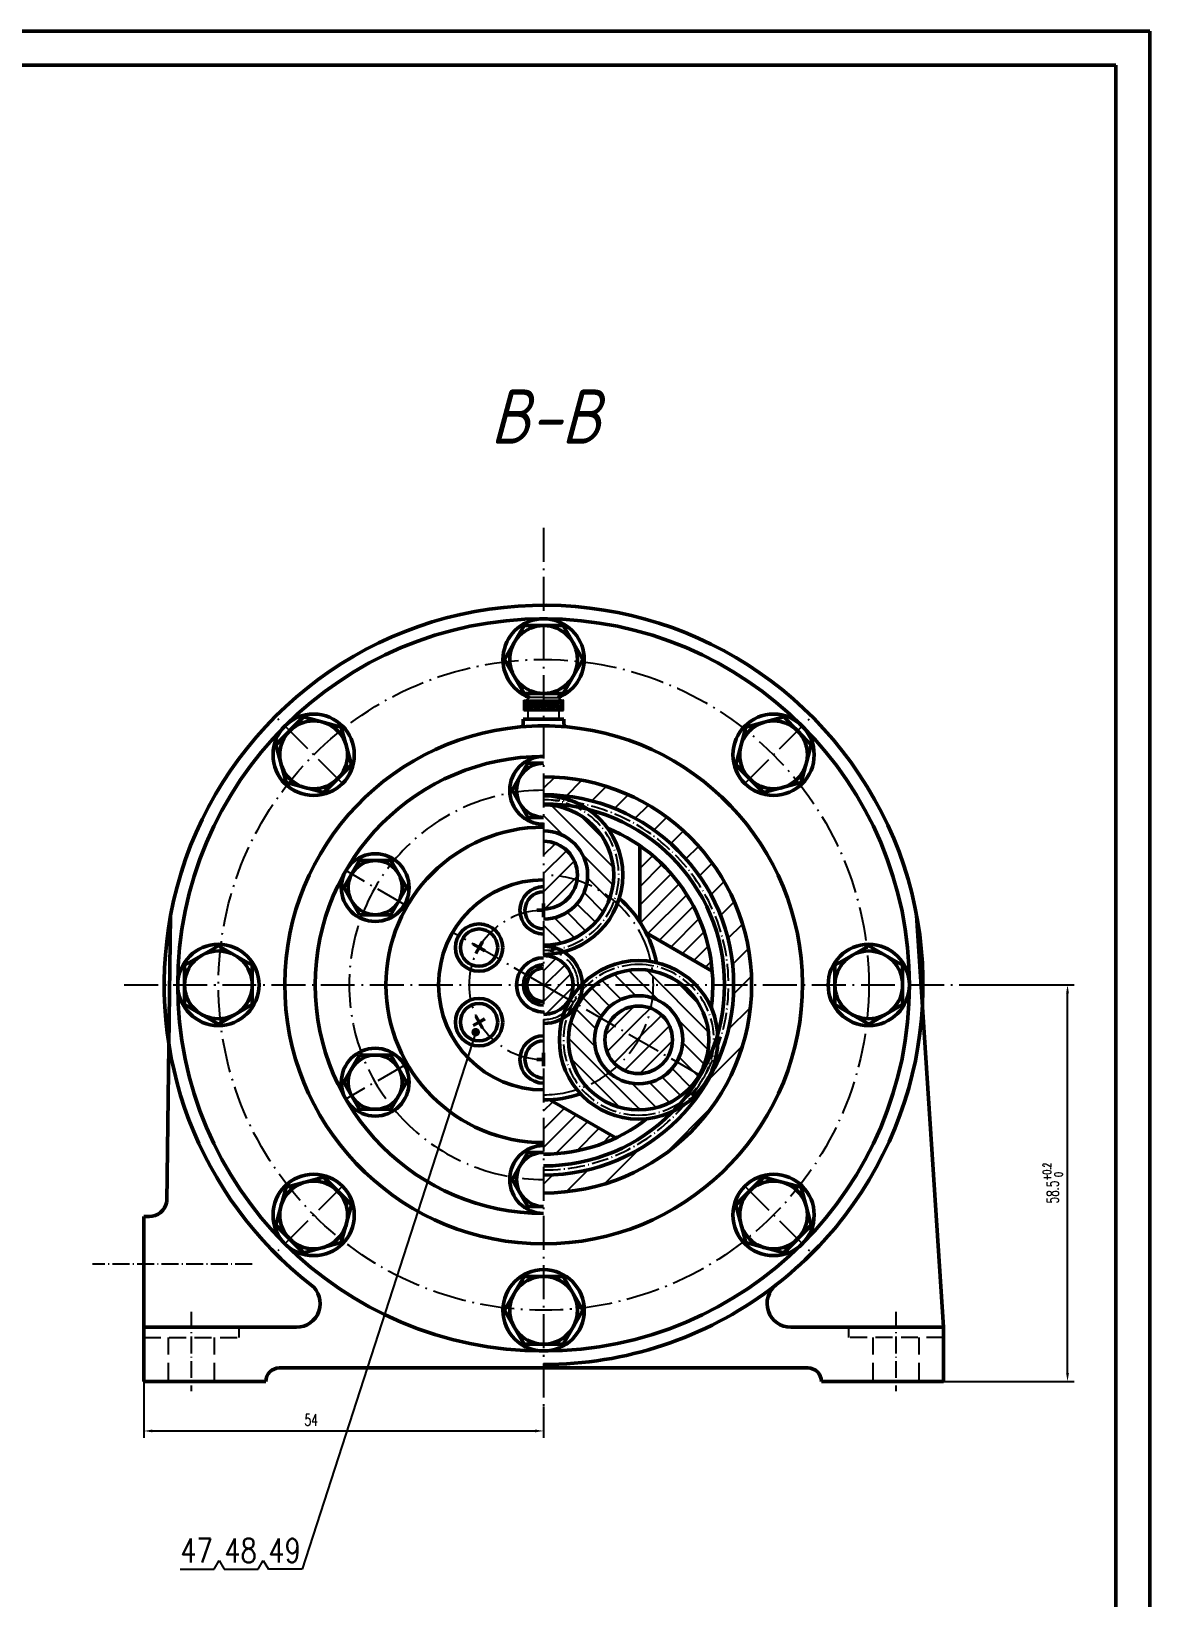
# Model space of a CAD drawing. Header units: millimetres. Extents: x -4145 to -2956, y -84 to 757.
# Drawn here: x -3286 to -2955.8, y 294.8 to 756.8 of the extents above; entities that cross this region are included whole.
import ezdxf
from ezdxf.enums import TextEntityAlignment as Align

# ---------------------------------------------------------------- set-up
doc = ezdxf.new("R2010")
doc.units = ezdxf.units.MM
doc.header["$LTSCALE"] = 10
doc.linetypes.add('CENTER', pattern=[1.45, 1, -0.2, 0.05, -0.2])
doc.linetypes.add('DASHED', pattern=[0.75, 0.5, -0.25])
doc.layers.add('1轮廓实线层', color=7, linetype='Continuous', lineweight=50)
for name, color, linetype in [('3中心线层', 7, 'CENTER'), ('4虚线层', 7, 'DASHED'), ('5剖面线层', 7, 'Continuous'), ('6文字层', 7, 'Continuous'), ('7标注层', 7, 'Continuous')]:
    doc.layers.add(name, color=color, linetype=linetype)
doc.styles.add('8', font='gbeitc.shx', dxfattribs={"height": 8, "bigfont": 'gbcbig.shx'})
doc.styles.add('PC_TEXTSTYLE', font='romans.shx', dxfattribs={"width": 0.8, "bigfont": 'hzfs.shx'})
doc.styles.add('TH_GBDIM', font='romans.shx', dxfattribs={"width": 0.65, "bigfont": 'gbcbig.shx'})
doc.dimstyles.new('TH_GBDIM', dxfattribs={"dimtxt": 3.5, "dimasz": 2.5, "dimexe": 2, "dimexo": 0, "dimgap": 1.5, "dimtad": 1, "dimlfac": 0.5, "dimdsep": 46, "dimtxsty": 'TH_GBDIM', "dimcen": 2.5, "dimclrd": 130, "dimclre": 130, "dimclrt": 3, "dimazin": 2, "dimtfac": 0.714286, "dimtmove": 0, "dimatfit": 3, "dimfxl": 1, "dimtolj": 1, "dimtzin": 0, "dimlwd": -1, "dimlwe": -1, "dimarcsym": 0})
pattern_1 = [(45, (-343.235, -347.8634), (-2.694077, 2.694077), [])]
pattern_2 = [(135, (-315.1775, -396.4605), (-2.694077, -2.694077), [])]
pattern_3 = [(45, (-315.1775, -396.4605), (-2.694077, 2.694077), [])]

# ---------------------------------------------------------------- blocks, each defined once
blk = doc.blocks.new('A0图框')
at = {"color": 1}
for p, q in [((-1189, 841), (0, 841)), ((0, 841), (0, 0))]:
    blk.add_line(p, q, dxfattribs=at)
for p, q in [((-1164, 831), (-10, 831)), ((-10, 831), (-10, 10))]:
    blk.add_line(p, q)
blk = doc.blocks.new('*D14')
at = {"layer": '7标注层', "color": 130, "transparency": 16777216}
for p, q in [((-3252.76, 358.54), (-3252.76, 341.95)), ((-3134.76, 351.12), (-3134.76, 341.95)), ((-3250.26, 343.95), (-3137.26, 343.95))]:
    blk.add_line(p, q, dxfattribs=at)
for points in [[(-3250.26, 344.37), (-3250.26, 343.54), (-3252.76, 343.95)], [(-3137.26, 344.37), (-3137.26, 343.54), (-3134.76, 343.95)]]:
    blk.add_solid(points, dxfattribs=at)
at = {"layer": 'Defpoints', "color": 0, "transparency": 16777216}
for p in [(-3252.76, 358.54), (-3134.76, 351.12), (-3134.76, 343.95)]:
    blk.add_point(p, dxfattribs=at)
at = {"layer": '7标注层', "color": 3, "transparency": 16777216, "insert": (-3203.4, 347.2), "char_height": 3.5, "attachment_point": 5, "style": 'TH_GBDIM'}
blk.add_mtext('\\A1;54', dxfattribs=at)
blk = doc.blocks.new('*D17')
at = {"layer": '7标注层', "color": 130, "transparency": 16777216}
for p, q in [((-3010, 475.54), (-2978.11, 475.54)), ((-2980.11, 361.04), (-2980.11, 473.04)), ((-3016.76, 358.54), (-2978.11, 358.54))]:
    blk.add_line(p, q, dxfattribs=at)
for points in [[(-2980.52, 473.04), (-2979.69, 473.04), (-2980.11, 475.54)], [(-2980.52, 361.04), (-2979.69, 361.04), (-2980.11, 358.54)]]:
    blk.add_solid(points, dxfattribs=at)
at = {"layer": 'Defpoints', "color": 0, "transparency": 16777216}
for p in [(-3010, 475.54), (-2980.11, 475.54), (-3016.76, 358.54)]:
    blk.add_point(p, dxfattribs=at)
at = {"layer": '7标注层', "color": 3, "transparency": 16777216, "insert": (-2984.47, 417.04), "char_height": 3.5, "width": 26.4947, "attachment_point": 5, "rotation": 90, "style": 'TH_GBDIM'}
blk.add_mtext('\\A1;58.5{\\H0.7x;\\S+0.2^  0;}', dxfattribs=at)
blk = doc.blocks.new('件号-右')
at = {"layer": '6文字层'}
blk.add_line((0, 0), (-10, 0), dxfattribs=at)
at = {"layer": '6文字层', "style": 'PC_TEXTSTYLE', "width": 0.8}
blk.add_attdef('X', text='', height=7, dxfattribs=at).set_placement((-5.47, 2), align=Align.CENTER)
blk = doc.blocks.new('件号-连右')
at = {"layer": '6文字层'}
for p, q in [((-13, 0), (-3, 0)), ((-3, 0), (-1.5, 2.6)), ((-1.5, 2.6), (0, 0))]:
    blk.add_line(p, q, dxfattribs=at)
at = {"layer": '6文字层', "style": 'PC_TEXTSTYLE', "width": 0.8}
blk.add_attdef('X', text='', height=7, dxfattribs=at).set_placement((-8, 2), align=Align.RIGHT)

msp = doc.modelspace()

# ---------------------------------------------------------------- hatches: boundary and pattern name
at = {"layer": '5剖面线层'}
h = msp.add_hatch(dxfattribs=at)
h.set_pattern_fill('ANSI31', color=256, scale=2)
h.set_pattern_definition([(45, (-343.235, -347.8634), (-4.490128, 4.490128), [])])
h.paths.add_polyline_path([(-3134.755, 536.935), (-3134.755, 531.635, -0.4142136), (-3078.657, 475.536), (-3073.357, 475.536, 0.4142136)])
h.paths.add_polyline_path([(-3073.357, 475.536), (-3078.657, 475.536, -0.1316525), (-3086.173, 447.487), (-3081.583, 444.837, 0.1316525)])
h.paths.add_polyline_path([(-3081.583, 444.837), (-3086.173, 447.487, -0.2679492), (-3134.755, 419.438), (-3134.755, 414.138, 0.2679492)])
h = msp.add_hatch(dxfattribs=at)
h.set_pattern_fill('ANSI31', color=256, scale=1.2, angle=90)
h.set_pattern_definition([(135, (-343.235, -347.8634), (-2.694077, -2.694077), [])])
h.paths.add_polyline_path([(-3134.755, 528.635), (-3134.755, 520.934, -0.4746921), (-3122.02, 505.327, -0.0616636), (-3115.14, 501.322, 0.5129956)])
h.paths.add_polyline_path([(-3115.14, 501.322, 0.0616636), (-3122.02, 505.327, -0.3562153), (-3134.755, 494.935), (-3134.755, 487.235, 0.3218809)])
h = msp.add_hatch(dxfattribs=at)
h.set_pattern_fill('ANSI31', color=256, scale=1.2)
h.set_pattern_definition(pattern_1)
h.paths.add_polyline_path([(-3134.755, 517.905), (-3134.755, 507.935, -0.0773946), (-3124.904, 506.4, 0.4602189)])
h.paths.add_polyline_path([(-3124.904, 506.4, 0.0773946), (-3134.755, 507.935), (-3134.755, 497.965, 0.3696577)])
h = msp.add_hatch(dxfattribs=at)
h.set_pattern_fill('ANSI31', color=256, scale=1.2)
h.set_pattern_definition(pattern_1)
h.paths.add_polyline_path([(-3106.355, 516.604), (-3106.355, 494.104, -0.0277248), (-3104.475, 490.848), (-3084.989, 479.598, 0.2247592)])
h = msp.add_hatch(dxfattribs=at)
h.set_pattern_fill('ANSI31', color=256)
h.set_pattern_definition([(45, (-343.235, -347.8634), (-2.245064, 2.245064), [])])
h.paths.add_polyline_path([(-3134.755, 484.235), (-3134.755, 477.063), (-3126.204, 477.128, 0.3612884)])
h.paths.add_polyline_path([(-3126.204, 477.128), (-3134.755, 477.063), (-3134.755, 475.536), (-3126.057, 475.536, 0.0460358)])
h.paths.add_polyline_path([(-3126.057, 475.536), (-3134.755, 475.536), (-3127.222, 471.187, 0.1316525)])
h.paths.add_polyline_path([(-3134.755, 475.536), (-3134.755, 466.838, 0.2679492), (-3127.222, 471.187)])
h = msp.add_hatch(dxfattribs=at)
h.set_pattern_fill('ANSI31', color=256, scale=1.2, angle=90)
h.set_pattern_definition(pattern_2)
h.paths.add_polyline_path([(-3106.697, 480.037), (-3106.697, 472.337, 0.4746921), (-3119.433, 456.729, 0.0616636), (-3126.313, 452.725, -0.5129956)])
h.paths.add_polyline_path([(-3126.313, 452.725, -0.0616636), (-3119.433, 456.729, 0.3562153), (-3106.697, 446.338), (-3106.697, 438.637, -0.3218809)])
h = msp.add_hatch(dxfattribs=at)
h.set_pattern_fill('ANSI31', color=256, scale=1.2, angle=90)
h.set_pattern_definition(pattern_2)
h.paths.add_polyline_path([(-3106.697, 480.037), (-3106.697, 472.337, -0.4746921), (-3093.962, 456.729, -0.0616636), (-3087.082, 452.725, 0.5129956)])
h.paths.add_polyline_path([(-3087.082, 452.725, 0.0616636), (-3093.962, 456.729, -0.3562153), (-3106.697, 446.338), (-3106.697, 438.637, 0.3218809)])
h = msp.add_hatch(dxfattribs=at)
h.set_pattern_fill('ANSI31', color=256, scale=1.2)
h.set_pattern_definition(pattern_3)
h.paths.add_polyline_path([(-3106.697, 469.307), (-3106.697, 459.337, 0.0773946), (-3116.549, 457.803, -0.4602189)])
h.paths.add_polyline_path([(-3116.549, 457.803, -0.0773946), (-3106.697, 459.337), (-3106.697, 449.367, -0.3696577)])
h = msp.add_hatch(dxfattribs=at)
h.set_pattern_fill('ANSI31', color=256, scale=1.2)
h.set_pattern_definition(pattern_3)
h.paths.add_polyline_path([(-3106.697, 469.307), (-3106.697, 459.337, -0.0773946), (-3096.846, 457.803, 0.4602189)])
h.paths.add_polyline_path([(-3096.846, 457.803, 0.0773946), (-3106.697, 459.337), (-3106.697, 449.367, 0.3696577)])
h = msp.add_hatch(dxfattribs=at)
h.set_pattern_fill('ANSI31', color=256, scale=1.2)
h.set_pattern_definition(pattern_1)
h.paths.add_polyline_path([(-3132.875, 441.658, -0.0138597), (-3134.755, 441.605), (-3134.755, 425.605, 0.1109951), (-3113.389, 430.408)])

# ---------------------------------------------------------------- linework, layer by layer
at = {"layer": '1轮廓实线层'}
for p, q in [((-3140.759, 553.935), (-3140.76, 552.617)), ((-3128.755, 553.935), (-3140.759, 553.935)), ((-3128.757, 553.935), (-3128.756, 552.617)), ((-3106.355, 516.604), (-3106.355, 494.104)), ((-3134.755, 497.535), (-3134.755, 499.535)), ((-3245.967, 411.552), (-3244.855, 496.05)), ((-3134.755, 497.535), (-3136.755, 497.535)), ((-3134.755, 497.535), (-3134.755, 495.535)), ((-3016.761, 374.536), (-3024.655, 496.05)), ((-3084.989, 479.598), (-3104.475, 490.848)), ((-3153.806, 486.536), (-3155.538, 487.536)), ((-3153.806, 486.536), (-3154.806, 484.803)), ((-3153.806, 486.536), (-3152.806, 488.268)), ((-3153.806, 486.536), (-3152.074, 485.536)), ((-3153.806, 464.537), (-3155.538, 463.537)), ((-3153.806, 464.537), (-3154.806, 466.27)), ((-3153.806, 464.537), (-3152.074, 465.537)), ((-3153.806, 464.537), (-3152.806, 462.805)), ((-3134.755, 453.538), (-3136.755, 453.538)), ((-3134.755, 453.538), (-3134.755, 455.538)), ((-3134.755, 453.538), (-3134.755, 451.538)), ((-3113.389, 430.408), (-3132.875, 441.658)), ((-3252.769, 407.196), (-3252.759, 358.536)), ((-3252.769, 407.196), (-3251.21, 407.196)), ((-3252.759, 374.536), (-3252.759, 358.536)), ((-3252.759, 374.536), (-3207.728, 374.536)), ((-3016.751, 374.536), (-3061.782, 374.536)), ((-3016.761, 374.536), (-3016.761, 358.536)), ((-3212.749, 362.536), (-3134.755, 362.536)), ((-3056.761, 362.536), (-3134.755, 362.536)), ((-3252.759, 358.536), (-3216.749, 358.536)), ((-3016.761, 358.536), (-3052.761, 358.536))]:
    msp.add_line(p, q, dxfattribs=at)
for points in [[(-3140.529, 581.525), (-3146.302, 571.525), (-3140.529, 561.525), (-3128.982, 561.525), (-3123.208, 571.525), (-3128.982, 581.525)], [(-3213.783, 546.399), (-3210.794, 535.246), (-3199.64, 532.257), (-3191.475, 540.422), (-3194.464, 551.575), (-3205.618, 554.564)], [(-3063.892, 554.564), (-3075.046, 551.575), (-3078.035, 540.422), (-3069.87, 532.257), (-3058.716, 535.246), (-3055.727, 546.399)], [(-3189.082, 496.236), (-3193.701, 504.236), (-3189.082, 512.236), (-3179.844, 512.236), (-3175.226, 504.236), (-3179.844, 496.236)], [(-3240.743, 469.763), (-3230.743, 463.989), (-3220.743, 469.763), (-3220.743, 481.31), (-3230.743, 487.083), (-3240.743, 481.31)], [(-3028.767, 481.31), (-3038.767, 487.083), (-3048.767, 481.31), (-3048.767, 469.763), (-3038.767, 463.989), (-3028.767, 469.763)], [(-3189.082, 454.837), (-3193.701, 446.837), (-3189.082, 438.837), (-3179.844, 438.837), (-3175.226, 446.837), (-3179.844, 454.837)], [(-3205.618, 396.509), (-3194.464, 399.498), (-3191.475, 410.651), (-3199.64, 418.816), (-3210.794, 415.827), (-3213.783, 404.674)], [(-3055.727, 404.674), (-3058.716, 415.827), (-3069.87, 418.816), (-3078.035, 410.651), (-3075.046, 399.498), (-3063.892, 396.509)], [(-3128.982, 369.548), (-3123.208, 379.548), (-3128.982, 389.548), (-3140.529, 389.548), (-3146.302, 379.548), (-3140.529, 369.548)]]:
    msp.add_lwpolyline(points, close=True, dxfattribs=at)
for points in [[(-3134.755, 540.935), (-3139.374, 540.935), (-3143.993, 532.935), (-3139.374, 524.935), (-3134.755, 524.935)], [(-3134.755, 410.138), (-3139.374, 410.138), (-3143.993, 418.138), (-3139.374, 426.138), (-3134.755, 426.138)]]:
    msp.add_lwpolyline(points, dxfattribs=at)
for centre, radius in [((-3134.755, 475.536), 107.988), ((-3134.755, 571.525), 10), ((-3202.629, 543.41), 12), ((-3066.881, 543.41), 12), ((-3202.629, 543.41), 10), ((-3066.881, 543.41), 10), ((-3184.463, 504.236), 10), ((-3184.463, 504.236), 8), ((-3153.806, 486.536), 7), ((-3153.806, 486.536), 5.5), ((-3230.743, 475.536), 12), ((-3230.743, 475.536), 10), ((-3038.767, 475.536), 12), ((-3038.767, 475.536), 10), ((-3153.806, 464.537), 7), ((-3153.806, 464.537), 5.5), ((-3184.463, 446.837), 10), ((-3184.463, 446.837), 8), ((-3202.629, 407.662), 12), ((-3202.629, 407.662), 10), ((-3066.881, 407.662), 12), ((-3066.881, 407.662), 10), ((-3134.755, 379.548), 12), ((-3134.755, 379.548), 10)]:
    msp.add_circle(centre, radius, dxfattribs=at)
for centre, radius, start, end in [((-3134.755, 475.536), 111.994, 322.47552, 169.44586), ((-3134.755, 571.525), 12, 290.62524, 249.47859), ((-3134.755, 475.536), 76.398, 95.1926, 84.81203), ((-3141.76, 552.617), 1, 275.1926, 359.98306), ((-3134.755, 475.536), 76.398, 84.81203, 95.1926), ((-3127.756, 552.617), 1, 180.01694, 264.81203), ((-3134.755, 475.536), 67.398, 90, 270), ((-3134.755, 532.935), 10, 90, 270), ((-3134.755, 532.935), 8, 90, 270), ((-3134.755, 475.536), 61.398, 270, 90), ((-3134.755, 475.536), 56.098, 270, 90), ((-3134.755, 507.935), 23.4, 270, 90), ((-3134.755, 475.536), 53.398, 270, 90), ((-3134.755, 507.935), 20.7, 270, 90), ((-3134.755, 475.536), 46.525, 90, 270), ((-3134.755, 507.935), 12.999, 270, 90), ((-3134.755, 507.935), 9.97, 270, 90), ((-3134.755, 475.536), 49.931, 352.21501, 67.78499), ((-3134.755, 475.536), 31.002, 90, 270), ((-3134.755, 497.535), 7, 90, 270), ((-3134.755, 497.535), 5.5, 90, 270), ((-3134.755, 475.536), 33.931, 11.23439, 48.76561), ((-3134.734, 475.538), 112.014, 169.4486, 232.16931), ((-3134.755, 475.536), 11.398, 270, 90), ((-3134.755, 475.536), 7.998, 90, 270), ((-3134.755, 475.536), 5.971, 90, 270), ((-3134.755, 475.536), 8.698, 270, 90), ((-3106.697, 459.337), 23.4, 90, 270), ((-3106.697, 459.337), 23.4, 270, 90), ((-3134.755, 475.536), 4.927, 90, 270), ((-3106.697, 459.337), 20.7, 90, 270), ((-3106.697, 459.337), 20.7, 270, 90), ((-3106.697, 459.337), 12.999, 90, 270), ((-3106.697, 459.337), 12.999, 270, 90), ((-3106.697, 459.337), 9.97, 90, 270), ((-3106.697, 459.337), 9.97, 270, 90), ((-3134.755, 453.538), 7, 90, 270), ((-3134.755, 453.538), 5.5, 90, 270), ((-3134.755, 475.536), 33.931, 270, 288.76561), ((-3134.755, 475.536), 49.931, 270, 307.78499), ((-3134.755, 418.138), 10, 90, 270), ((-3134.755, 418.138), 8, 90, 270), ((-3251.21, 412.529), 5.333, 270, 349.44586), ((-3134.755, 475.536), 111.994, 306.70112, 322.47552), ((-3207.728, 381.536), 7, 270, 52.18123), ((-3134.755, 475.536), 111.994, 270, 306.70112), ((-3061.782, 381.536), 7, 127.81877, 270), ((-3212.749, 358.536), 4, 90, 180), ((-3056.761, 358.536), 4, 360, 90)]:
    msp.add_arc(centre, radius, start, end, dxfattribs=at)
at = {"layer": '1轮廓实线层', "lineweight": -2}
for points in [[(-3140.586, 556.487), (-3140.586, 556.487), (-3140.586, 559.535), (-3140.586, 559.535)], [(-3140.586, 559.535), (-3140.586, 559.535), (-3128.89, 559.535), (-3128.89, 559.535)], [(-3138.948, 560.297), (-3138.948, 560.297), (-3139.901, 559.535), (-3139.901, 559.535)], [(-3134.757, 560.297), (-3134.757, 560.297), (-3138.948, 560.297), (-3138.948, 560.297)], [(-3134.757, 559.497), (-3134.757, 559.497), (-3134.795, 559.535), (-3134.795, 559.535)], [(-3134.757, 560.297), (-3134.757, 560.297), (-3130.528, 560.297), (-3130.528, 560.297)], [(-3130.528, 560.297), (-3130.528, 560.297), (-3129.575, 559.535), (-3129.575, 559.535)], [(-3128.89, 556.487), (-3128.89, 556.487), (-3128.89, 559.535), (-3128.89, 559.535)], [(-3140.586, 556.487), (-3140.586, 556.487), (-3128.89, 556.487), (-3128.89, 556.487)], [(-3139.329, 553.935), (-3139.329, 553.935), (-3139.329, 556.487), (-3139.329, 556.487)], [(-3130.147, 553.935), (-3130.147, 553.935), (-3130.147, 556.487), (-3130.147, 556.487)]]:
    msp.add_open_spline(points, degree=3, dxfattribs=at)
at = {"layer": '3中心线层'}
for p, q in [((-3134.755, 610.365), (-3134.755, 351.121)), ((-3194.144, 534.925), (-3213.947, 554.728)), ((-3075.366, 534.925), (-3055.563, 554.728)), ((-3175.047, 498.799), (-3193.123, 509.236)), ((-3134.755, 475.536), (-3161.604, 491.037)), ((-3258.554, 475.536), (-3010.002, 475.536)), ((-3134.755, 475.536), (-3086.173, 447.487)), ((-3175.047, 452.274), (-3193.123, 441.837)), ((-3194.144, 416.148), (-3213.947, 396.345)), ((-3075.366, 416.148), (-3055.563, 396.345))]:
    msp.add_line(p, q, dxfattribs=at)
at = {"layer": '3中心线层', "ltscale": 0.5}
msp.add_lwpolyline([(-3220.753, 393.199), (-3267.893, 393.199)], dxfattribs=at)
at = {"layer": '3中心线层'}
msp.add_circle((-3134.755, 475.536), 95.988, dxfattribs=at)
for radius, start, end in [(57.398, 90, 270), (32.398, 270, 90), (21.998, 90, 270), (10.198, 270, 90)]:
    msp.add_arc((-3134.755, 475.536), radius, start, end, dxfattribs=at)
at = {"layer": '3中心线层', "ltscale": 0.5}
for centre, radius, start, end in [((-3134.755, 475.536), 54.598, 270, 90), ((-3134.755, 507.935), 22.2, 270, 90), ((-3106.697, 459.337), 22.2, 90, 270), ((-3106.697, 459.337), 22.2, 270, 90)]:
    msp.add_arc(centre, radius, start, end, dxfattribs=at)
for points in [[(-3238.759, 379.076), (-3238.759, 379.076), (-3238.759, 355.654), (-3238.759, 355.654)], [(-3030.751, 379.076), (-3030.751, 379.076), (-3030.751, 355.654), (-3030.751, 355.654)]]:
    msp.add_open_spline(points, degree=3, dxfattribs=at)
at = {"layer": '4虚线层'}
for points in [[(-3252.759, 371.536), (-3224.759, 371.536)], [(-3016.751, 371.536), (-3044.751, 371.536)]]:
    msp.add_lwpolyline(points, dxfattribs=at)
for points in [[(-3224.759, 374.536), (-3224.759, 373.29), (-3224.759, 371.939), (-3224.759, 371.536)], [(-3044.751, 374.536), (-3044.751, 373.29), (-3044.751, 371.939), (-3044.751, 371.536)], [(-3245.559, 371.536), (-3245.559, 364.855), (-3245.559, 358.623), (-3245.559, 358.623)], [(-3231.959, 371.536), (-3231.959, 364.855), (-3231.959, 358.623), (-3231.959, 358.623)], [(-3037.551, 371.536), (-3037.551, 364.855), (-3037.551, 358.623), (-3037.551, 358.623)], [(-3023.951, 371.536), (-3023.951, 364.855), (-3023.951, 358.623), (-3023.951, 358.623)]]:
    msp.add_open_spline(points, degree=3, dxfattribs=at)
at = {"layer": '5剖面线层', "lineweight": -2}
for points in [[(-3140.586, 556.716), (-3140.586, 556.716), (-3137.767, 559.535), (-3137.767, 559.535)], [(-3140.586, 557.44), (-3140.586, 557.44), (-3138.491, 559.535), (-3138.491, 559.535)], [(-3140.586, 558.164), (-3140.586, 558.164), (-3139.215, 559.535), (-3139.215, 559.535)], [(-3140.586, 558.888), (-3140.586, 558.888), (-3139.939, 559.535), (-3139.939, 559.535)], [(-3137.5, 556.487), (-3137.5, 556.487), (-3140.548, 559.535), (-3140.548, 559.535)], [(-3140.129, 556.487), (-3140.129, 556.487), (-3137.043, 559.535), (-3137.043, 559.535)], [(-3136.776, 556.487), (-3136.776, 556.487), (-3139.824, 559.535), (-3139.824, 559.535)], [(-3139.405, 556.487), (-3139.405, 556.487), (-3136.319, 559.535), (-3136.319, 559.535)], [(-3136.052, 556.487), (-3136.052, 556.487), (-3139.1, 559.535), (-3139.1, 559.535)], [(-3138.681, 556.487), (-3138.681, 556.487), (-3135.633, 559.535), (-3135.633, 559.535)], [(-3135.329, 556.487), (-3135.329, 556.487), (-3138.377, 559.535), (-3138.377, 559.535)], [(-3137.957, 556.487), (-3137.957, 556.487), (-3134.909, 559.535), (-3134.909, 559.535)], [(-3134.757, 556.64), (-3134.757, 556.64), (-3137.691, 559.535), (-3137.691, 559.535)], [(-3134.757, 557.554), (-3134.757, 557.554), (-3132.738, 559.535), (-3132.738, 559.535)], [(-3134.757, 558.278), (-3134.757, 558.278), (-3133.462, 559.535), (-3133.462, 559.535)], [(-3134.757, 556.83), (-3134.757, 556.83), (-3132.014, 559.535), (-3132.014, 559.535)], [(-3131.747, 556.487), (-3131.747, 556.487), (-3134.757, 559.497), (-3134.757, 559.497)], [(-3134.338, 556.487), (-3134.338, 556.487), (-3131.29, 559.535), (-3131.29, 559.535)], [(-3131.023, 556.487), (-3131.023, 556.487), (-3134.071, 559.535), (-3134.071, 559.535)], [(-3133.614, 556.487), (-3133.614, 556.487), (-3130.566, 559.535), (-3130.566, 559.535)], [(-3130.299, 556.487), (-3130.299, 556.487), (-3133.347, 559.535), (-3133.347, 559.535)], [(-3132.928, 556.487), (-3132.928, 556.487), (-3129.842, 559.535), (-3129.842, 559.535)], [(-3129.575, 556.487), (-3129.575, 556.487), (-3132.623, 559.535), (-3132.623, 559.535)], [(-3132.204, 556.487), (-3132.204, 556.487), (-3129.156, 559.535), (-3129.156, 559.535)], [(-3128.89, 556.525), (-3128.89, 556.525), (-3131.9, 559.535), (-3131.9, 559.535)], [(-3128.89, 557.249), (-3128.89, 557.249), (-3131.214, 559.535), (-3131.214, 559.535)], [(-3128.89, 557.973), (-3128.89, 557.973), (-3130.49, 559.535), (-3130.49, 559.535)], [(-3128.89, 558.697), (-3128.89, 558.697), (-3129.766, 559.535), (-3129.766, 559.535)], [(-3128.89, 559.421), (-3128.89, 559.421), (-3129.042, 559.535), (-3129.042, 559.535)], [(-3138.224, 556.487), (-3138.224, 556.487), (-3140.586, 558.888), (-3140.586, 558.888)], [(-3138.948, 556.487), (-3138.948, 556.487), (-3140.586, 558.164), (-3140.586, 558.164)], [(-3139.672, 556.487), (-3139.672, 556.487), (-3140.586, 557.44), (-3140.586, 557.44)], [(-3140.396, 556.487), (-3140.396, 556.487), (-3140.586, 556.716), (-3140.586, 556.716)], [(-3136.51, 556.487), (-3136.51, 556.487), (-3134.757, 558.278), (-3134.757, 558.278)], [(-3135.786, 556.487), (-3135.786, 556.487), (-3134.757, 557.554), (-3134.757, 557.554)], [(-3135.062, 556.487), (-3135.062, 556.487), (-3134.757, 556.83), (-3134.757, 556.83)], [(-3134.605, 556.487), (-3134.605, 556.487), (-3134.757, 556.64), (-3134.757, 556.64)], [(-3131.48, 556.487), (-3131.48, 556.487), (-3128.89, 559.078), (-3128.89, 559.078)], [(-3130.757, 556.487), (-3130.757, 556.487), (-3128.89, 558.354), (-3128.89, 558.354)], [(-3130.033, 556.487), (-3130.033, 556.487), (-3128.89, 557.63), (-3128.89, 557.63)], [(-3129.309, 556.487), (-3129.309, 556.487), (-3128.89, 556.906), (-3128.89, 556.906)]]:
    msp.add_open_spline(points, degree=3, dxfattribs=at)
for points in [[(-3137.234, 556.487), (-3137.234, 556.487), (-3134.757, 558.964), (-3134.757, 558.964), (-3134.757, 558.964), (-3134.186, 559.535), (-3134.186, 559.535)], [(-3133.919, 556.487), (-3133.919, 556.487), (-3134.757, 557.325), (-3134.757, 557.325), (-3134.757, 557.325), (-3136.967, 559.535), (-3136.967, 559.535)], [(-3133.195, 556.487), (-3133.195, 556.487), (-3134.757, 558.049), (-3134.757, 558.049), (-3134.757, 558.049), (-3136.243, 559.535), (-3136.243, 559.535)], [(-3132.471, 556.487), (-3132.471, 556.487), (-3134.757, 558.773), (-3134.757, 558.773), (-3134.757, 558.773), (-3135.519, 559.535), (-3135.519, 559.535)]]:
    msp.add_open_spline(points, degree=3, knots=[0, 0, 0, 0, 1, 1, 1, 2, 2, 2, 2], dxfattribs=at)

# ---------------------------------------------------------------- block references
at = {"layer": '1轮廓实线层'}
msp.add_blockref('A0图框', (-2955.849, -84.174), dxfattribs=at)
at = {"layer": '6文字层'}
ref = msp.add_blockref('件号-连右', (-3229.009, 303.182), dxfattribs=at)
ref.add_attrib('X', '47', (-3242.009, 305.182), dxfattribs={"height": 7, "style": 'PC_TEXTSTYLE', "width": 0.8})
ref = msp.add_blockref('件号-连右', (-3216.009, 303.182), dxfattribs=at)
ref.add_attrib('X', '48', (-3229.009, 305.182), dxfattribs={"height": 7, "style": 'PC_TEXTSTYLE', "width": 0.8})
ref = msp.add_blockref('件号-右', (-3206.009, 303.182), dxfattribs=at)
ref.add_attrib('X', '49', (-3216.009, 305.182), dxfattribs={"height": 7, "style": 'PC_TEXTSTYLE', "width": 0.8})

# ---------------------------------------------------------------- texts
at = {"layer": '6文字层', "insert": (-3150.489, 651.201), "char_height": 16, "attachment_point": 1, "style": '8'}
msp.add_mtext_dynamic_manual_height_columns('B-B', width=53.79888, gutter_width=40, heights=[0], dxfattribs=at)

# ---------------------------------------------------------------- dimensions: what is measured, and where the dimension line sits
at = {"layer": '7标注层'}
dim = msp.add_linear_dim(base=(-2980.108, 475.536), p1=(-3016.761, 358.536), p2=(-3010.002, 475.536), angle=90, text='<>{\\H0.7x;\\S+0.2^  0;}', dimstyle='TH_GBDIM', dxfattribs=at)
dim.commit()
dim.dimension.update_dxf_attribs({"geometry": '*D17', "text_midpoint": (-2980.108, 417.036), "dimtype": 160})
dim = msp.add_linear_dim(base=(-3134.755, 343.953), p1=(-3252.759, 358.536), p2=(-3134.755, 351.121), text='54', dimstyle='TH_GBDIM', dxfattribs=at)
dim.commit()
dim.dimension.update_dxf_attribs({"geometry": '*D14', "text_midpoint": (-3203.404, 343.953), "dimtype": 160})

# ---------------------------------------------------------------- leaders
at = {"layer": '6文字层'}
msp.add_leader([(-3154.805, 461.586), (-3206.009, 303.182)], dimstyle='TH_GBDIM', override={"dimgap": 1.5, "dimtad": 0, "dimldrblk": 'Dot'}, dxfattribs=at)

doc.saveas('drawing.dxf')
